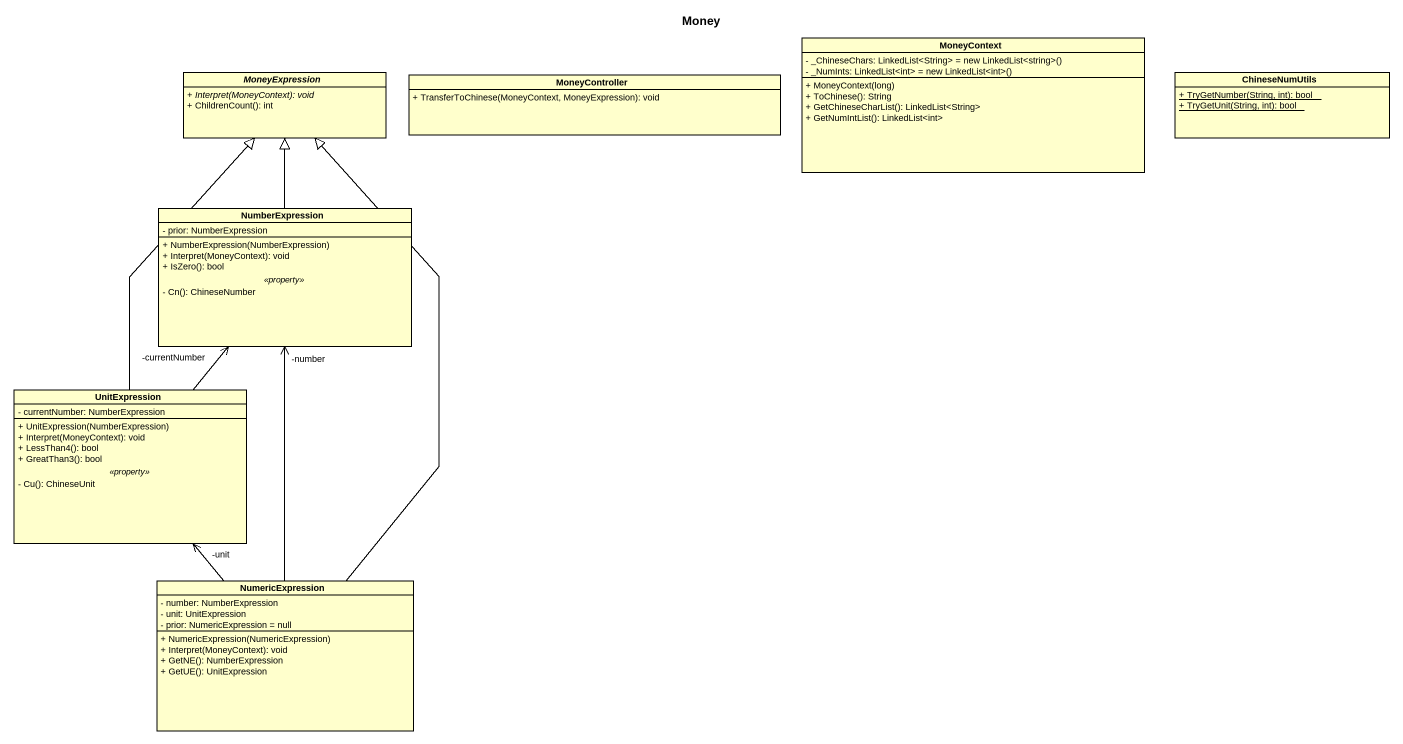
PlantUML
@startuml
title Money
hide circle
hide empty members
skinparam classAttributeIconSize 0
class MoneyContext {
  {field} - _ChineseChars: LinkedList<String> = new LinkedList<string>()
  {field} - _NumInts: LinkedList<int> = new LinkedList<int>()
  + MoneyContext(long)
  + ToChinese(): String
  + GetChineseCharList(): LinkedList<String>
  + GetNumIntList(): LinkedList<int>
}
abstract class MoneyExpression {
  {abstract} + Interpret(MoneyContext): void
  + ChildrenCount(): int
}
class MoneyController {
  + TransferToChinese(MoneyContext, MoneyExpression): void
}
class ChineseNumUtils {
  {static} + TryGetNumber(String, int): bool
  {static} + TryGetUnit(String, int): bool
}
class NumberExpression {
  - prior: NumberExpression
  --
  + NumberExpression(NumberExpression)
  + Interpret(MoneyContext): void
  + IsZero(): bool
  .. <<property>> ..
  - Cn(): ChineseNumber
}
class UnitExpression {
  - currentNumber: NumberExpression
  --
  + UnitExpression(NumberExpression)
  + Interpret(MoneyContext): void
  + LessThan4(): bool
  + GreatThan3(): bool
  .. <<property>> ..
  - Cu(): ChineseUnit
}
class NumericExpression {
  - number: NumberExpression
  - unit: UnitExpression
  - prior: NumericExpression = null
  + NumericExpression(NumericExpression)
  + Interpret(MoneyContext): void
  + GetNE(): NumberExpression
  + GetUE(): UnitExpression
}
NumberExpression -up-|> MoneyExpression
UnitExpression -up-|> MoneyExpression
UnitExpression -up-> "-currentNumber" NumberExpression
NumericExpression -up-|> MoneyExpression
NumericExpression -up-> "-number" NumberExpression
NumericExpression -up-> "-unit" UnitExpression
@enduml
